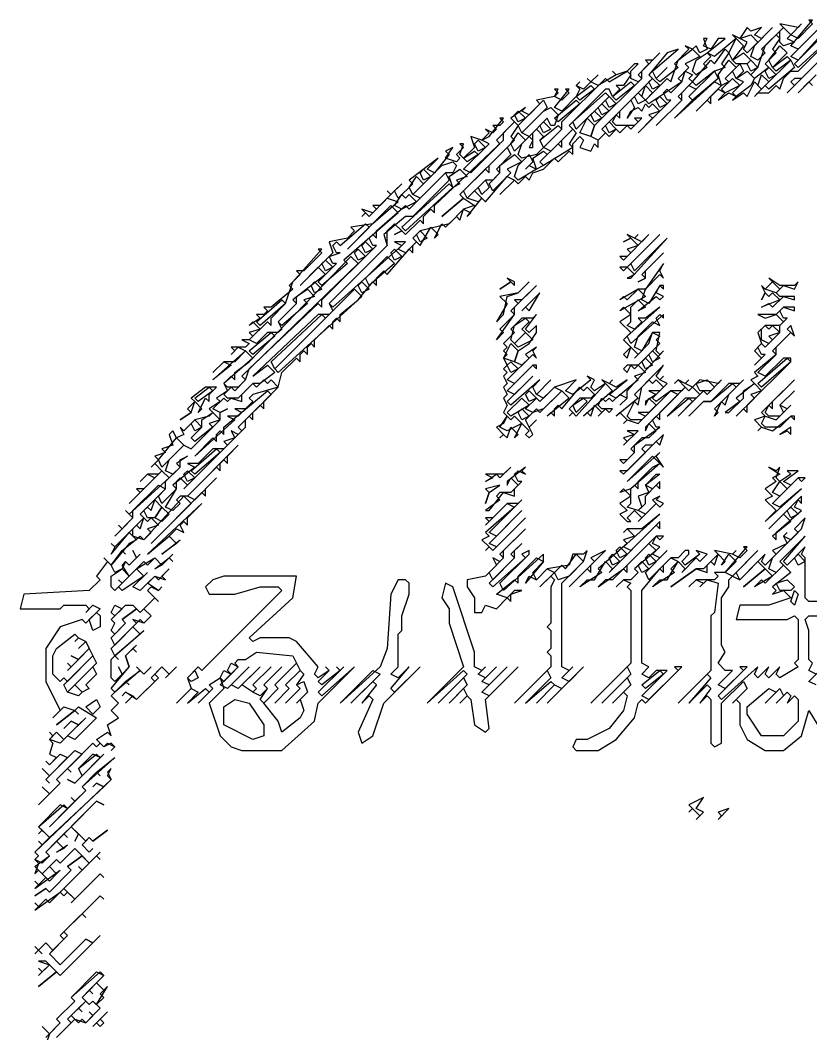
# Model space of a CAD drawing. Header units: millimetres. Extents: x 0 to 421, y 0 to 297.
# Drawn here: x 376.43 to 390.24, y 75.12 to 92.84 of the extents above; entities that cross this region are included whole.
import ezdxf

# ---------------------------------------------------------------- set-up
doc = ezdxf.new("R2010")
doc.units = ezdxf.units.MM
doc.layers.add('PDF_TRACE', color=7, linetype='Continuous')

msp = doc.modelspace()

# ---------------------------------------------------------------- linework, layer by layer
at = {"layer": 'PDF_TRACE'}
for points in [[(390.461, 92.774), (390.017, 92.329), (389.89, 92.393), (390.271, 92.837), (390.207, 92.837), (390.271, 92.774), (390.017, 92.52), (389.89, 92.583), (390.08, 92.774), (390.017, 92.71), (389.699, 92.774), (389.763, 92.71), (389.382, 92.329), (389.445, 92.266), (389.318, 92.139), (389.191, 92.202), (389.255, 92.393), (389.572, 92.71), (389.382, 92.52), (389.255, 92.583), (389.382, 92.71), (389.191, 92.647), (389.128, 92.71), (389.001, 92.52), (388.874, 92.583), (388.937, 92.52), (388.556, 92.202), (388.429, 92.266), (388.747, 92.52), (388.62, 92.52), (388.493, 92.329), (388.366, 92.393), (388.429, 92.52), (388.366, 92.52), (388.429, 92.329), (388.302, 92.266), (388.239, 92.393), (388.175, 92.329), (388.048, 92.393), (388.112, 92.329), (387.858, 92.075), (387.921, 92.012), (387.604, 91.758), (387.54, 91.821), (387.731, 92.012), (387.54, 91.821), (387.477, 91.948), (387.921, 92.329), (387.731, 92.266), (387.413, 91.885), (387.477, 91.821), (386.588, 90.932), (386.651, 90.869), (386.524, 90.742), (386.397, 90.805), (386.461, 90.996), (387.286, 91.821), (387.286, 91.948), (387.604, 92.266), (387.477, 92.139), (387.35, 92.139), (387.413, 92.075), (387.223, 91.885), (387.286, 91.821), (387.223, 91.758), (387.096, 91.821), (387.096, 91.948), (387.223, 92.075), (387.159, 92.075), (387.032, 91.948), (386.842, 91.885), (386.778, 91.948), (386.842, 91.885), (386.524, 91.694), (386.397, 91.758), (386.524, 91.885), (386.397, 91.758), (386.334, 91.821), (386.397, 91.758), (386.27, 91.631), (386.143, 91.694), (386.207, 91.758), (386.143, 91.694), (386.207, 91.631), (386.143, 91.504), (385.889, 91.25), (385.762, 91.313), (386.016, 91.631), (385.953, 91.631), (386.016, 91.567), (385.889, 91.44), (385.762, 91.504), (385.826, 91.631), (385.762, 91.631), (385.826, 91.567), (385.762, 91.504), (385.445, 91.44), (385.508, 91.377), (385.318, 91.186), (385.191, 91.25), (385.254, 91.313), (385, 91.123), (385.064, 91.059), (384.746, 90.742), (384.81, 90.678), (384.302, 90.17), (384.175, 90.234), (384.619, 90.678), (384.492, 90.742), (384.619, 90.805), (384.873, 91.123), (384.81, 91.123), (384.873, 91.059), (384.81, 90.996), (384.683, 90.996), (384.746, 90.932), (384.683, 90.869), (384.556, 90.932), (384.619, 90.869), (384.492, 90.742), (384.302, 90.805), (384.365, 90.615), (384.175, 90.424), (384.111, 90.488), (384.175, 90.678), (384.111, 90.678), (384.175, 90.615), (384.048, 90.488), (384.111, 90.424), (384.048, 90.361), (383.857, 90.424), (383.984, 90.615), (383.857, 90.551), (383.921, 90.488), (383.667, 90.17), (383.54, 90.234), (383.73, 90.424), (383.222, 90.043), (383.286, 89.98), (383.032, 89.726), (382.968, 89.853), (383.095, 89.98), (382.905, 89.789), (382.841, 89.853), (382.905, 89.789), (382.714, 89.599), (382.587, 89.599), (382.651, 89.535), (382.587, 89.472), (382.397, 89.535), (382.46, 89.472), (382.397, 89.408), (382.46, 89.472), (382.524, 89.408), (382.841, 89.726), (383.032, 89.662), (382.587, 89.281), (382.206, 89.218), (382.27, 89.154), (382.143, 89.027), (381.825, 88.964), (381.889, 88.773), (381.317, 88.202), (381.635, 88.519), (381.762, 88.392), (381.19, 87.948), (381.254, 87.884), (380.936, 87.567), (381, 87.44), (380.936, 87.376), (380.746, 87.376), (380.555, 87.186), (380.428, 87.249), (380.746, 87.567), (380.809, 87.503), (380.809, 87.63), (381.063, 87.884), (381.19, 88.265), (381.698, 88.837), (381.635, 88.837), (381.698, 88.773), (381.381, 88.456), (381.254, 88.456), (381.317, 88.392), (381.127, 88.202), (381.19, 88.138), (380.809, 87.821), (380.682, 87.821), (380.746, 87.757), (380.682, 87.694), (380.555, 87.694), (380.619, 87.63), (380.428, 87.503), (380.492, 87.567), (380.619, 87.44), (380.428, 87.376), (380.492, 87.313), (380.428, 87.249), (380.301, 87.249), (380.428, 87.186), (380.365, 87.122), (380.111, 87.122), (380.174, 87.059), (380.111, 86.995), (380.238, 87.122), (380.365, 87.059), (380.174, 86.868), (379.984, 86.868), (379.793, 86.678), (379.984, 86.868), (380.111, 86.805), (379.793, 86.551), (380.365, 87.059), (380.492, 86.932), (379.984, 86.487), (380.047, 86.36), (379.857, 86.233), (379.92, 86.17), (379.73, 86.043), (379.793, 85.979), (379.73, 85.916), (379.476, 85.852), (379.285, 85.662), (379.222, 85.725), (379.285, 85.598), (379.158, 85.535), (379.095, 85.662), (379.031, 85.598), (379.095, 85.408), (378.904, 85.344), (378.968, 85.281), (378.777, 85.217), (378.841, 85.154), (378.714, 85.027), (378.777, 85.09), (378.904, 84.963), (378.841, 84.9), (378.65, 84.9), (378.523, 84.773), (378.65, 84.9), (378.777, 84.836), (378.587, 84.646), (378.46, 84.646), (378.523, 84.582), (378.333, 84.392), (378.904, 84.963), (379.031, 84.836), (378.333, 84.201), (378.269, 84.265), (378.396, 84.138), (378.206, 83.947), (378.142, 84.011), (378.206, 83.947), (378.079, 83.82), (378.396, 84.138), (378.396, 84.265), (378.841, 84.709), (378.968, 84.646), (378.523, 84.201), (378.587, 84.138), (378.079, 83.63), (378.015, 83.693), (378.079, 83.63), (378.015, 83.503), (378.333, 83.884), (378.46, 83.757), (378.333, 83.693), (378.015, 83.312), (377.888, 83.439), (377.952, 83.376), (377.761, 83.122), (377.825, 83.058), (377.634, 82.868), (376.491, 82.804), (376.428, 82.55), (377.126, 82.55), (377.19, 82.614), (377.571, 82.614), (377.634, 82.55), (377.571, 82.487), (377.698, 82.614), (377.825, 82.55), (377.571, 82.296), (377.507, 82.36), (377.126, 82.233), (376.872, 81.852), (376.872, 81.28), (377.126, 80.772), (376.999, 80.645), (377.19, 80.836), (377.38, 80.772), (377.063, 80.518), (377.38, 80.772), (377.444, 80.709), (377.38, 80.772), (377.444, 80.836), (377.761, 80.645), (377.38, 80.264), (377.253, 80.328), (377.571, 80.645), (377.444, 80.518), (377.317, 80.582), (377.19, 80.455), (377.317, 80.582), (377.444, 80.518), (377.19, 80.264), (377.063, 80.391), (376.999, 80.328), (376.936, 80.391), (376.999, 80.328), (376.936, 80.264), (376.999, 80.201), (376.936, 80.01), (377.063, 79.947), (376.936, 79.82), (376.872, 79.883), (376.936, 79.82), (377.126, 80.01), (377.253, 79.947), (376.936, 79.629), (376.809, 79.756), (376.936, 79.629), (376.872, 79.566), (376.936, 79.502), (376.872, 79.566), (377.38, 80.074), (377.507, 80.01), (377.063, 79.566), (377.126, 79.502), (376.936, 79.312), (376.809, 79.439), (376.936, 79.312), (376.745, 79.121), (377.126, 79.502), (377.063, 79.566), (377.253, 79.756), (377.317, 79.693), (377.253, 79.756), (377.698, 80.201), (377.761, 80.137), (377.825, 80.201), (377.888, 80.137), (377.952, 80.201), (378.079, 80.137), (378.015, 80.074), (378.079, 80.137), (378.015, 80.201), (377.888, 80.137), (377.761, 80.264), (377.952, 80.391), (378.015, 80.328), (377.952, 80.518), (378.142, 80.645), (378.015, 80.772), (378.142, 80.899), (378.015, 81.026), (378.269, 81.28), (378.333, 81.217), (378.269, 81.28), (378.523, 81.471), (378.587, 81.407), (378.714, 81.534), (378.587, 81.407), (378.46, 81.534), (378.523, 81.471), (378.079, 81.09), (378.015, 81.153), (378.333, 81.534), (378.269, 81.725), (378.396, 81.852), (378.46, 81.788), (378.396, 81.852), (378.46, 81.915), (378.269, 81.725), (378.333, 81.534), (378.206, 81.407), (378.142, 81.534), (378.206, 81.407), (378.079, 81.28), (378.015, 81.344), (378.015, 81.661), (378.079, 81.725), (378.142, 81.661), (378.079, 81.725), (378.587, 82.169), (378.523, 82.106), (378.396, 82.233), (378.523, 82.36), (378.587, 82.296), (378.714, 82.423), (378.587, 82.55), (378.777, 82.741), (378.841, 82.677), (378.65, 82.868), (378.714, 82.931), (378.841, 82.868), (378.904, 82.931), (378.841, 82.868), (378.65, 82.995), (378.777, 83.122), (378.968, 83.058), (378.904, 83.122), (379.031, 83.249), (378.841, 83.058), (378.777, 83.122), (378.523, 82.868), (378.396, 82.931), (378.65, 83.185), (378.587, 83.122), (378.46, 83.249), (378.777, 83.439), (378.904, 83.312), (378.777, 83.249), (379.031, 83.439), (379.095, 83.376), (379.031, 83.439), (379.095, 83.503), (378.904, 83.312), (378.777, 83.439), (378.65, 83.312), (378.587, 83.376), (378.333, 83.122), (378.206, 83.312), (378.269, 83.376), (378.333, 83.312), (378.523, 83.503), (378.46, 83.439), (378.396, 83.566), (378.46, 83.439), (378.333, 83.312), (378.269, 83.376), (378.206, 83.249), (378.079, 83.185), (378.015, 83.312), (378.206, 83.566), (378.269, 83.503), (378.206, 83.566), (378.523, 83.82), (378.587, 83.757), (379.285, 84.519), (379.412, 84.392), (378.714, 83.693), (379.603, 84.582), (379.666, 84.519), (379.666, 84.646), (379.857, 84.836), (379.476, 84.455), (379.349, 84.519), (379.857, 85.027), (379.92, 84.963), (379.92, 85.09), (379.984, 85.154), (380.047, 85.09), (380.047, 85.217), (380.238, 85.408), (379.349, 84.519), (379.222, 84.519), (379.158, 84.455), (379.222, 84.392), (379.095, 84.265), (378.968, 84.328), (379.158, 84.646), (379.158, 84.773), (379.222, 84.836), (379.349, 84.709), (379.285, 84.646), (380.365, 85.725), (380.365, 85.852), (380.428, 85.916), (380.492, 85.852), (380.492, 85.979), (380.619, 86.106), (380.682, 86.043), (380.682, 86.17), (380.936, 86.424), (381, 86.678), (381.254, 86.932), (381.317, 86.868), (381.317, 86.995), (381.381, 87.059), (381.444, 86.995), (381.444, 87.122), (381.508, 87.186), (381.571, 87.122), (381.571, 87.249), (381.825, 87.503), (381.889, 87.44), (381.889, 87.567), (381.952, 87.63), (382.016, 87.567), (382.016, 87.694), (382.333, 87.948), (382.587, 88.265), (382.651, 88.202), (382.651, 88.329), (382.778, 88.456), (382.841, 88.392), (383.222, 88.837), (383.286, 88.773), (383.286, 88.9), (383.349, 88.964), (383.413, 88.9), (383.603, 89.218), (383.73, 89.091), (383.667, 89.027), (383.794, 89.281), (383.857, 89.218), (384.048, 89.408), (384.111, 89.345), (384.175, 89.535), (384.302, 89.472), (384.238, 89.408), (384.492, 89.726), (384.556, 89.662), (384.937, 90.107), (385.064, 90.043), (384.81, 89.789), (385.064, 90.043), (385.127, 89.98), (385.254, 90.107), (385.318, 90.043), (385.381, 90.17), (385.572, 90.234), (385.762, 90.424), (385.826, 90.361), (386.016, 90.551), (386.08, 90.488), (386.08, 90.678), (386.207, 90.805), (386.27, 90.742), (386.207, 90.615), (386.397, 90.551), (386.461, 90.678), (386.524, 90.615), (386.524, 90.742), (386.651, 90.869), (386.715, 90.805), (386.842, 90.932), (386.905, 90.869), (387.032, 90.996), (387.096, 90.932), (387.286, 91.123), (387.159, 91.123), (387.223, 91.059), (387.159, 90.996), (386.842, 90.996), (386.778, 91.059), (386.842, 91.186), (386.905, 91.123), (386.905, 91.25), (387.096, 91.44), (387.159, 91.313), (387.032, 91.123), (387.096, 91.25), (387.223, 91.313), (387.286, 91.25), (387.35, 91.377), (387.413, 91.313), (387.477, 91.377), (387.604, 91.25), (387.413, 91.186), (387.477, 91.123), (387.223, 90.869), (387.794, 91.44), (387.731, 91.44), (387.667, 91.567), (387.731, 91.631), (387.794, 91.567), (387.985, 91.758), (388.048, 91.948), (388.175, 91.885), (388.112, 91.821), (388.175, 91.758), (387.921, 91.504), (387.985, 91.44), (387.54, 90.996), (387.985, 91.44), (387.985, 91.567), (388.112, 91.694), (388.239, 91.631), (388.112, 91.504), (388.175, 91.44), (387.858, 91.123), (388.556, 91.758), (388.683, 91.694), (388.239, 91.25), (388.429, 91.44), (388.493, 91.377), (388.493, 91.504), (388.62, 91.631), (388.747, 91.567), (388.62, 91.44), (388.81, 91.567), (388.937, 91.504), (388.874, 91.44), (389.064, 91.567), (389.128, 91.504), (389.255, 91.758), (389.382, 91.631), (389.255, 91.504), (389.318, 91.567), (389.509, 91.567), (389.636, 91.694), (389.699, 91.631), (389.763, 91.821), (389.89, 91.948), (390.017, 91.948), (390.652, 92.583)], [(390.652, 92.837), (390.017, 92.139), (389.89, 92.202), (390.525, 92.837)], [(390.779, 92.52), (390.08, 91.821), (389.953, 91.821), (389.89, 91.758), (389.953, 91.694), (389.826, 91.567), (390.271, 92.012)], [(390.334, 91.885), (390.017, 91.567), (390.207, 91.758), (390.271, 91.694)], [(390.588, 82.677), (390.207, 82.677), (390.144, 82.741), (390.144, 83.439), (390.08, 83.503), (390.144, 83.63), (389.826, 83.312), (389.763, 83.376), (390.144, 83.82), (389.699, 83.376), (389.763, 83.312), (389.636, 83.185), (389.509, 83.249), (389.572, 83.439), (390.08, 83.947), (390.144, 84.138), (389.953, 83.947), (390.017, 83.884), (389.89, 83.757), (389.763, 83.82), (389.826, 83.884), (389.763, 83.82), (389.826, 83.693), (389.572, 83.566), (389.636, 83.503), (389.445, 83.312), (389.382, 83.376), (389.445, 83.503), (389.001, 83.058), (388.937, 83.185), (389.318, 83.566), (388.874, 83.122), (388.747, 83.185), (389.128, 83.63), (389.064, 83.63), (389.128, 83.566), (389.001, 83.439), (388.874, 83.503), (388.937, 83.566), (388.874, 83.503), (388.556, 83.566), (388.62, 83.503), (388.366, 83.249), (388.239, 83.249), (387.794, 82.931), (388.239, 83.249), (388.429, 83.185), (388.429, 83.312), (388.493, 83.376), (388.556, 83.312), (388.62, 83.503), (388.747, 83.376), (388.683, 83.312), (388.81, 83.503), (388.937, 83.376), (388.747, 83.185), (388.556, 83.185), (388.62, 83.122), (388.556, 83.058), (388.239, 83.058), (388.112, 82.931), (388.239, 83.058), (388.366, 82.995), (388.302, 82.931), (388.429, 83.058), (388.62, 82.995), (388.556, 82.487), (388.493, 82.423), (388.493, 81.471), (387.921, 80.899), (388.429, 81.407), (388.493, 81.344), (388.112, 80.899), (388.429, 81.217), (388.493, 81.153), (388.302, 80.899), (388.429, 81.026), (388.493, 80.963), (388.493, 80.201), (388.556, 80.137), (388.683, 80.201), (388.683, 80.899), (389.064, 81.28), (389.128, 81.153), (388.874, 80.899), (388.937, 80.963), (389.001, 80.899), (389.001, 80.518), (389.128, 80.264), (389.445, 80.074), (389.763, 80.074), (390.08, 80.328), (390.207, 80.772), (390.398, 80.455)], [(390.334, 81.407), (390.207, 81.471), (390.271, 81.598), (390.207, 81.661), (390.207, 82.169), (390.144, 82.36), (390.207, 82.423), (390.525, 82.423)], [(390.334, 81.217), (390.207, 81.28), (390.461, 81.534)], [(377.063, 75.057), (377.38, 75.375), (377.571, 75.311), (377.825, 75.565), (377.761, 75.629), (377.952, 75.946), (377.888, 75.883), (377.761, 76.01), (377.888, 76.137), (377.825, 76.2), (377.317, 75.756), (377.38, 75.692), (377.063, 75.375), (377.126, 75.311), (376.936, 75.121), (376.809, 75.248), (376.936, 75.121), (376.872, 74.93)], [(376.872, 75.057), (377.126, 75.311), (377.063, 75.375), (377.38, 75.692), (377.317, 75.756), (377.761, 76.2), (377.888, 76.137), (377.507, 75.756), (377.571, 75.692), (377.253, 75.375), (377.317, 75.311), (377.063, 75.057)]]:
    msp.add_lwpolyline(points, dxfattribs=at)
for points in [[(389.699, 92.647), (389.763, 92.71), (389.89, 92.583), (389.826, 92.52), (389.953, 92.456), (389.763, 92.393), (389.699, 92.456)], [(390.652, 92.774), (390.715, 92.647), (390.017, 92.012), (389.953, 92.075)], [(388.937, 92.52), (389.064, 92.393), (388.874, 92.139), (388.81, 92.266)], [(389.001, 92.52), (389.191, 92.583), (389.318, 92.456), (389.128, 92.266), (389.064, 92.329), (389.128, 92.456)], [(389.636, 92.583), (389.699, 92.52), (389.572, 92.329), (389.636, 92.266), (389.445, 92.075), (389.509, 92.012), (389.255, 91.821), (389.191, 91.885), (389.318, 92.012), (389.445, 92.393)], [(388.175, 92.329), (388.302, 92.202), (388.048, 92.075), (388.112, 92.012), (387.921, 91.821), (387.985, 91.758), (387.413, 91.377), (387.35, 91.44), (387.731, 91.821), (387.794, 91.758), (387.921, 92.139)], [(388.747, 92.329), (388.81, 92.266), (388.683, 92.075), (388.747, 92.012), (388.556, 91.948), (388.239, 91.694), (388.175, 91.758), (388.493, 92.139), (388.556, 92.075)], [(389.699, 92.393), (389.826, 92.266), (389.572, 92.012), (389.509, 92.139)], [(388.429, 92.266), (388.493, 92.202), (388.366, 92.075), (388.429, 92.012), (388.239, 91.885), (388.175, 91.948), (388.239, 92.139)], [(388.81, 92.139), (388.937, 92.012), (388.747, 91.821), (388.81, 91.758), (388.683, 91.694), (388.62, 91.885)], [(388.874, 92.139), (389.064, 92.266), (389.191, 92.139), (389.128, 92.075), (388.937, 92.075)], [(389.128, 92.075), (389.191, 92.139), (389.318, 92.012), (389.191, 91.948)], [(389.89, 92.139), (389.953, 92.012), (389.509, 91.631), (389.445, 91.694)], [(389.826, 92.202), (389.89, 92.139), (389.636, 91.948), (389.572, 92.012)], [(389.001, 92.075), (389.064, 91.948), (388.937, 91.821), (388.874, 91.948)], [(389.445, 91.948), (389.509, 92.012), (389.636, 91.885), (389.509, 91.821)], [(387.096, 91.885), (386.969, 91.694), (386.842, 91.694), (386.905, 91.631), (386.778, 91.504), (386.715, 91.631), (386.651, 91.631), (386.016, 90.996), (386.08, 90.932), (385.699, 90.551), (385.572, 90.615), (385.889, 90.932), (385.889, 91.059), (386.651, 91.821), (386.715, 91.758), (387.032, 91.948)], [(387.413, 91.758), (387.477, 91.821), (387.604, 91.694), (387.477, 91.631)], [(388.556, 91.948), (388.62, 91.821), (388.175, 91.44), (388.112, 91.504)], [(388.874, 91.821), (389.001, 91.694), (388.747, 91.567), (388.683, 91.631)], [(389.128, 91.948), (389.255, 91.821), (389.191, 91.694), (388.937, 91.504), (388.874, 91.567), (389.064, 91.758), (388.937, 91.821)], [(389.318, 91.694), (389.382, 91.885), (389.509, 91.758), (389.382, 91.631)], [(386.397, 91.694), (386.461, 91.631), (386.207, 91.44), (386.143, 91.504)], [(387.096, 91.758), (387.159, 91.694), (386.842, 91.44), (386.778, 91.504)], [(387.286, 91.504), (387.35, 91.694), (387.477, 91.567), (387.35, 91.44)], [(385.572, 91.44), (385.635, 91.313), (385.191, 90.869), (385.127, 90.996)], [(386.143, 91.44), (386.207, 91.377), (385.826, 91.059), (385.762, 91.123)], [(386.651, 91.567), (386.715, 91.504), (386.143, 90.932), (386.08, 91.059)], [(386.651, 91.44), (386.715, 91.504), (386.842, 91.377), (386.715, 91.313)], [(387.159, 91.504), (387.223, 91.567), (387.35, 91.44), (387.223, 91.377)], [(387.54, 91.44), (387.604, 91.504), (387.731, 91.377), (387.604, 91.313)], [(385.064, 91.186), (385.127, 91.25), (385.254, 91.123), (385.127, 91.059)], [(385.826, 91.186), (385.762, 90.996), (385.699, 90.996), (385.635, 91.123), (385.318, 90.805), (385.191, 90.869), (385.572, 91.25), (385.699, 91.313)], [(386.397, 91.186), (386.461, 91.25), (386.588, 91.123), (386.461, 91.059)], [(386.524, 91.313), (386.588, 91.377), (386.715, 91.25), (386.588, 91.186)], [(386.334, 91.123), (386.461, 90.996), (386.397, 90.805), (386.207, 90.869)], [(385.064, 91.059), (385.127, 90.996), (385, 90.805), (385.064, 90.742), (384.111, 89.789), (384.175, 89.726), (383.794, 89.408), (384.175, 89.726), (384.365, 89.599), (384.175, 89.535), (383.921, 89.281), (383.413, 89.154), (383.286, 89.027), (383.349, 88.964), (383.159, 88.773), (383.032, 88.837), (383.159, 88.964), (382.968, 88.964), (383.095, 88.9), (381.889, 87.821), (381.825, 87.884), (382.841, 88.9), (382.841, 89.154), (382.968, 89.281), (383.095, 89.154), (382.968, 89.091), (383.095, 89.154), (383.159, 89.091), (383.413, 89.345), (383.476, 89.281), (383.476, 89.408), (383.603, 89.535), (383.667, 89.472), (383.667, 89.599), (384.873, 90.742), (384.873, 90.869)], [(385.445, 90.932), (385.572, 90.805), (385.508, 90.742), (385.572, 90.615), (385.445, 90.488), (385.191, 90.424), (385.127, 90.488), (385.191, 90.678), (385.318, 90.805), (385.381, 90.742), (385.318, 90.615), (385.381, 90.615), (385.381, 90.869)], [(385.508, 90.996), (385.572, 91.059), (385.699, 90.932), (385.572, 90.869)], [(385.826, 90.996), (385.889, 90.932), (385.572, 90.615), (385.508, 90.742)], [(386.08, 90.932), (386.143, 90.869), (386.016, 90.678), (386.08, 90.615), (385.572, 90.297), (385.508, 90.361), (385.826, 90.678), (385.889, 90.615), (385.889, 90.742)], [(386.651, 90.996), (386.715, 91.059), (386.842, 90.932), (386.715, 90.869)], [(384.365, 90.678), (384.429, 90.742), (384.556, 90.615), (384.429, 90.551)], [(385.127, 90.869), (385.254, 90.742), (385.064, 90.551), (385, 90.678)], [(384.937, 90.615), (385, 90.488), (384.746, 90.234), (384.81, 90.17), (384.683, 90.043), (384.556, 90.043), (384.238, 89.726), (384.175, 89.853), (384.556, 90.234), (384.619, 90.17), (384.619, 90.297)], [(384.365, 90.551), (384.429, 90.488), (384.238, 90.361), (384.175, 90.424)], [(385.572, 90.551), (385.635, 90.488), (385.508, 90.361), (385.572, 90.297), (385.445, 90.234), (385.381, 90.424)], [(384.048, 90.297), (383.984, 90.17), (383.857, 90.17), (383.413, 89.726), (383.286, 89.789), (383.794, 90.297), (383.984, 90.361)], [(385.064, 90.488), (385.191, 90.361), (384.937, 90.234), (385, 90.17), (384.683, 89.853), (384.619, 89.98), (384.81, 90.17), (384.81, 90.297)], [(385.318, 90.488), (385.381, 90.361), (385.254, 90.234), (385.318, 90.297), (385.445, 90.234), (385.127, 90.043), (385.064, 90.107), (385.127, 90.297)], [(383.413, 90.17), (383.476, 90.234), (383.603, 90.107), (383.476, 90.043)], [(384.111, 90.234), (384.238, 90.107), (384.048, 90.043), (384.111, 89.98), (383.984, 89.916), (383.921, 90.107)], [(383.857, 90.17), (383.921, 90.043), (383.286, 89.408), (383.159, 89.408), (382.778, 89.091), (382.841, 88.9), (381.825, 87.884), (381.889, 87.757), (381.825, 87.694), (381.635, 87.694), (380.492, 86.614), (380.746, 86.805), (380.873, 86.678), (380.619, 86.487), (380.492, 86.487), (380.238, 86.233), (380.047, 86.233), (379.984, 86.297), (380.111, 86.424), (380.174, 86.36), (380.365, 86.551), (380.428, 86.741), (381.635, 87.884), (381.698, 87.821), (381.698, 87.948), (382.651, 88.9), (382.587, 88.9), (382.524, 89.027), (382.587, 89.091), (382.651, 89.027), (382.651, 89.154), (383.159, 89.599), (383.222, 89.535)], [(383.349, 90.107), (383.476, 89.98), (383.286, 89.789), (383.222, 89.916)], [(384.556, 90.043), (384.619, 89.916), (384.492, 89.789), (384.429, 89.916)], [(383.921, 89.98), (383.984, 89.916), (383.159, 89.154), (383.095, 89.218)], [(384.238, 89.726), (384.365, 89.853), (384.492, 89.726), (384.429, 89.662)], [(382.968, 89.599), (383.095, 89.789), (383.159, 89.726), (383.222, 89.789), (383.349, 89.662), (383.095, 89.535)], [(382.905, 89.599), (383.032, 89.472), (382.079, 88.646), (382.143, 88.583), (381.698, 88.202), (381.635, 88.265), (381.952, 88.583), (381.889, 88.583), (381.825, 88.71), (382.016, 88.773), (381.952, 88.773), (381.889, 88.9), (381.952, 88.964), (382.016, 88.9), (382.46, 89.281), (382.524, 89.218), (382.143, 88.837)], [(383.349, 89.091), (383.413, 89.154), (383.54, 89.027), (383.413, 88.964)], [(382.397, 88.9), (382.46, 88.964), (382.587, 88.837), (382.46, 88.773)], [(387.731, 89.027), (387.159, 88.456), (387.096, 88.583), (387.604, 89.091), (387.032, 88.519), (386.905, 88.519), (386.969, 88.456), (387.032, 88.519), (387.159, 88.392), (387.032, 88.329), (387.096, 88.329)], [(387.413, 89.091), (387.286, 88.964), (387.159, 89.027), (387.223, 89.091), (387.159, 89.027), (387.032, 89.091), (387.096, 89.027), (386.969, 88.964), (387.096, 89.027), (387.223, 88.9), (387.032, 88.837), (387.096, 88.773), (387.032, 88.71), (386.905, 88.71), (386.969, 88.646)], [(382.27, 88.773), (382.333, 88.837), (382.46, 88.71), (382.333, 88.646)], [(382.905, 88.773), (382.968, 88.837), (383.095, 88.71), (382.968, 88.646)], [(387.667, 88.773), (387.286, 88.392), (387.35, 88.329), (387.223, 88.265), (387.35, 88.329), (387.35, 88.456)], [(382.206, 88.71), (382.333, 88.583), (380.301, 86.614), (380.365, 86.551), (380.238, 86.424), (380.047, 86.424), (379.984, 86.487), (380.111, 86.614), (380.174, 86.551), (380.174, 86.678), (380.428, 86.868)], [(381.698, 88.583), (381.762, 88.646), (381.889, 88.519), (381.762, 88.456)], [(382.841, 88.71), (382.968, 88.583), (382.524, 88.202), (382.46, 88.329)], [(387.667, 88.583), (387.35, 88.138), (387.223, 88.138), (386.905, 87.948), (386.969, 88.011), (387.032, 87.948), (387.223, 88.138), (387.35, 88.011), (386.905, 87.757), (386.969, 87.821), (387.096, 87.694), (386.905, 87.567), (387.096, 87.376), (386.969, 87.249), (387.096, 87.122), (386.969, 86.995), (387.032, 86.932), (387.096, 87.122), (387.223, 86.995), (387.159, 86.932), (387.413, 87.186), (387.477, 87.376), (387.604, 87.313), (387.54, 87.249), (387.604, 87.186), (387.223, 86.805), (387.032, 86.805), (386.969, 86.741), (387.032, 86.678), (387.096, 86.805), (387.159, 86.741), (387.223, 86.805), (387.35, 86.678), (387.159, 86.614), (387.223, 86.551), (386.842, 86.233), (386.715, 86.297), (387.032, 86.551), (386.842, 86.424), (386.715, 86.487), (386.778, 86.551), (386.715, 86.487), (386.588, 86.551), (386.651, 86.487), (386.461, 86.36), (386.397, 86.424), (386.461, 86.551), (386.334, 86.614), (386.397, 86.551), (386.08, 86.297), (385.953, 86.36), (386.143, 86.551), (385.762, 86.424), (385.572, 86.233), (385.445, 86.297), (385.699, 86.551), (385.445, 86.297), (385.381, 86.424), (385.508, 86.551), (385, 86.106), (384.937, 86.17), (385.381, 86.614), (385.064, 86.297), (384.937, 86.36), (385.381, 86.805), (385.445, 86.741), (385.445, 86.805), (385.381, 86.805), (385.064, 86.487), (384.937, 86.551), (385.381, 86.995), (385.445, 86.932), (385.381, 87.059), (385.445, 87.122), (385.254, 86.995), (385.318, 86.932), (385.191, 86.805), (385.064, 86.868), (385.127, 87.059), (385.318, 87.186), (385.445, 87.376), (385.445, 87.503), (385.318, 87.376), (385.254, 87.44), (385.445, 87.694), (385.381, 87.63), (385.191, 87.63), (385, 87.44), (385.064, 87.376), (384.873, 87.186), (384.937, 87.122), (384.873, 87.059), (384.937, 86.995), (384.873, 86.932), (384.937, 86.805), (384.873, 86.741), (384.937, 86.678), (384.873, 86.614), (384.937, 86.487), (384.873, 86.424), (384.937, 86.297), (384.873, 86.233), (384.937, 86.106), (384.873, 85.979), (384.937, 85.916), (384.873, 85.789), (384.746, 85.725), (384.873, 85.598), (384.81, 85.535), (384.873, 85.598), (384.937, 85.535), (385, 85.725), (385.127, 85.598), (385.064, 85.535), (385.191, 85.789), (385.318, 85.662), (385.254, 85.598), (385.318, 85.535), (385.381, 85.598), (385.318, 85.725), (385.445, 85.852), (385.318, 85.725), (385.254, 85.852), (385.445, 86.043), (385.508, 85.979), (385.889, 86.36), (386.016, 86.233), (385.635, 85.916), (385.699, 85.979), (385.762, 85.916), (385.762, 86.043), (385.826, 86.106), (385.889, 86.043), (386.207, 86.424), (386.27, 86.36), (386.334, 86.424), (386.461, 86.297), (386.397, 86.233), (386.207, 86.233), (386.016, 86.043), (386.08, 85.979), (386.016, 85.916), (386.08, 85.979), (386.143, 85.916), (386.651, 86.487), (386.778, 86.36), (386.27, 85.916), (386.334, 85.979), (386.397, 85.916), (386.461, 86.106), (386.588, 85.979), (386.524, 85.916), (386.651, 86.043), (386.715, 85.979), (386.778, 86.043), (386.588, 86.043), (386.524, 86.106), (386.588, 86.233), (386.651, 86.17), (386.715, 86.233), (386.778, 86.17), (386.905, 86.297), (387.032, 86.233), (386.905, 86.106), (387.032, 86.233), (387.032, 86.36), (387.667, 87.059), (387.604, 86.995), (387.54, 87.059), (387.604, 87.376), (387.477, 87.376), (387.286, 87.059), (387.159, 87.122), (387.223, 87.313), (387.477, 87.567), (387.604, 87.503), (387.54, 87.63), (387.604, 87.694), (387.667, 87.63), (387.667, 87.694), (387.096, 87.186), (387.032, 87.313), (387.604, 87.821), (387.35, 87.63), (387.223, 87.63), (387.286, 87.567), (387.159, 87.44), (387.032, 87.503), (387.096, 87.567), (387.096, 87.821), (387.223, 87.948), (387.35, 87.821), (387.223, 87.757), (387.54, 88.011), (387.604, 87.948), (387.667, 88.011), (387.54, 88.075), (387.604, 88.202), (387.667, 88.138), (387.667, 88.202), (387.604, 88.202), (387.413, 87.884), (387.286, 87.948), (387.35, 88.138), (387.604, 88.392), (387.667, 88.329), (387.604, 88.456)], [(381.508, 88.202), (381.571, 88.265), (381.698, 88.138), (381.571, 88.075)], [(382.333, 88.202), (382.397, 88.265), (382.524, 88.138), (382.397, 88.075)], [(385.318, 88.265), (385.127, 88.075), (384.81, 88.011), (384.937, 87.884), (384.746, 87.567), (384.873, 87.694), (384.937, 88.011), (385.127, 88.075)], [(385.064, 88.265), (384.937, 88.329), (385, 88.265), (384.81, 88.138), (385, 88.265), (385.064, 88.202)], [(389.382, 88.202), (389.445, 88.075), (389.382, 87.948), (389.445, 88.075), (389.509, 88.011), (389.572, 88.075), (389.699, 87.948), (389.382, 87.821), (389.509, 87.884), (389.572, 87.821), (389.763, 88.011), (389.953, 87.948), (389.953, 88.011), (389.699, 88.011), (389.636, 88.075), (389.763, 88.202), (389.953, 88.138), (390.017, 88.265), (389.953, 88.202), (389.699, 88.202), (389.509, 88.329), (389.572, 88.265), (389.445, 88.138)], [(389.445, 88.138), (389.572, 88.265), (389.699, 88.138), (389.636, 88.075)], [(382.27, 88.138), (382.397, 88.011), (380.936, 86.678), (380.873, 86.741)], [(381.444, 88.138), (381.571, 88.011), (381.381, 87.948), (381.444, 87.884), (381, 87.503), (380.936, 87.567), (381.254, 87.884), (381.254, 88.011)], [(385.445, 88.202), (385.191, 87.948), (385.064, 87.948), (385.127, 87.884), (385, 87.757), (385.064, 87.694), (384.81, 87.44), (384.873, 87.376), (384.746, 87.249), (385.064, 87.694), (385.064, 87.821)], [(385.508, 88.075), (385.191, 87.757), (385.254, 87.821), (385.318, 87.757)], [(381, 87.948), (381.063, 87.884), (380.619, 87.503), (380.555, 87.567)], [(389.953, 87.821), (389.763, 87.821), (389.636, 87.694), (389.318, 87.694), (389.445, 87.63), (389.636, 87.694), (389.763, 87.567), (389.699, 87.503), (389.445, 87.503), (389.318, 87.376), (389.382, 87.186), (389.255, 87.059), (389.382, 86.932), (389.255, 86.805), (389.445, 86.995), (389.382, 86.995), (389.318, 87.122), (389.382, 87.186), (389.445, 87.122), (389.699, 87.376), (389.699, 87.503), (389.826, 87.63), (389.763, 87.63), (389.699, 87.757), (389.763, 87.821), (389.953, 87.757)], [(381.698, 87.694), (381.762, 87.63), (380.873, 86.741), (380.809, 86.868)], [(385.254, 87.63), (385.318, 87.567), (385.191, 87.44), (385.254, 87.376), (385.064, 87.186), (385, 87.249), (385.064, 87.503)], [(380.809, 87.376), (380.873, 87.313), (380.492, 86.995), (380.428, 87.059)], [(385.254, 87.376), (385.381, 87.249), (385.127, 87.122), (385.064, 87.186)], [(389.89, 87.503), (389.826, 87.44), (389.89, 87.376), (389.572, 87.059), (389.636, 86.995), (389.255, 86.678), (389.318, 86.614), (389.191, 86.551), (389.255, 86.487), (388.937, 86.233), (389.001, 86.17), (388.747, 85.979), (388.81, 85.979), (389.064, 86.233), (389.064, 86.36), (389.255, 86.487), (389.382, 86.36), (389.191, 86.297), (389.255, 86.233), (388.937, 85.916), (389.064, 86.043), (389.128, 85.979), (389.128, 86.106), (389.89, 86.868), (389.89, 86.932), (389.763, 86.932), (389.445, 86.614), (389.318, 86.678), (389.636, 86.995), (389.636, 87.122), (389.89, 87.376), (389.953, 87.313)], [(389.382, 87.249), (389.382, 87.44), (389.445, 87.503), (389.509, 87.44), (389.572, 87.503), (389.699, 87.376), (389.509, 87.313), (389.572, 87.249), (389.509, 87.186)], [(385, 87.186), (385.127, 87.059), (385.064, 86.868), (384.873, 86.932)], [(387.413, 86.995), (387.477, 87.059), (387.604, 86.932), (387.477, 86.868)], [(384.937, 86.805), (385, 86.868), (385.127, 86.741), (385, 86.678)], [(387.286, 86.868), (387.35, 86.932), (387.477, 86.805), (387.35, 86.741)], [(389.826, 86.932), (389.89, 86.868), (389.382, 86.424), (389.318, 86.487)], [(388.683, 86.551), (388.62, 86.487), (388.302, 86.551), (388.175, 86.424), (388.048, 86.487), (388.112, 86.551), (388.048, 86.487), (387.921, 86.551), (387.858, 86.487), (387.921, 86.551), (388.048, 86.424), (387.985, 86.36), (387.794, 86.36), (387.54, 86.17), (387.477, 86.233), (387.731, 86.487), (387.604, 86.551), (387.667, 86.614), (387.604, 86.551), (387.54, 86.614), (387.667, 86.805), (387.159, 86.297), (387.223, 86.233), (386.842, 85.916), (386.905, 85.979), (387.032, 85.852), (386.969, 85.789), (387.032, 85.852), (387.223, 85.789), (387.794, 86.36), (387.921, 86.297), (387.35, 85.725), (387.35, 85.662), (387.413, 85.789), (387.54, 85.662), (387.413, 85.535), (387.286, 85.535), (387.096, 85.344), (387.159, 85.281), (387.032, 85.154), (386.905, 85.154), (386.969, 85.09), (387.159, 85.281), (387.159, 85.408), (387.604, 85.725), (387.54, 85.725), (387.477, 85.852), (387.54, 85.916), (387.604, 85.852), (387.604, 85.979), (388.048, 86.424), (388.112, 86.36), (388.175, 86.424), (388.302, 86.297), (388.239, 86.233), (388.048, 86.233), (387.731, 85.916), (388.112, 86.233), (388.175, 86.17), (387.921, 85.916), (388.366, 86.36), (388.429, 86.297)], [(380.809, 86.551), (380.936, 86.424), (380.492, 86.297), (380.428, 86.233), (380.492, 86.17), (380.365, 86.043), (380.174, 86.043), (380.301, 85.979), (380.238, 85.916), (380.047, 85.916), (380.174, 85.852), (379.476, 85.217), (379.793, 85.535), (379.857, 85.471), (379.857, 85.598), (379.92, 85.662), (379.984, 85.598), (379.984, 85.725), (380.746, 86.36), (380.809, 86.297), (380.238, 85.725), (380.301, 85.662), (380.238, 85.598), (380.111, 85.662), (380.174, 85.535), (379.984, 85.471), (380.047, 85.408), (379.984, 85.344), (379.793, 85.344), (379.539, 85.09), (379.349, 85.09), (379.476, 85.027), (379.095, 84.709), (379.158, 84.646), (378.904, 84.392), (378.841, 84.519), (378.968, 84.646), (378.968, 84.773), (379.222, 85.027), (379.222, 85.154), (379.349, 85.217), (379.158, 85.09), (379.222, 85.027), (379.095, 84.9), (378.968, 84.963), (379.031, 85.154), (379.285, 85.408), (379.412, 85.344), (379.92, 85.852), (379.92, 85.979), (380.047, 86.043), (379.92, 85.979), (379.793, 86.043), (379.984, 86.233), (380.047, 86.17), (380.111, 86.233), (380.301, 86.17), (380.301, 86.297), (380.492, 86.487), (380.555, 86.424), (380.682, 86.551), (380.746, 86.487)], [(387.54, 86.551), (387.667, 86.424), (387.604, 86.36), (387.413, 86.36), (387.54, 86.297), (387.35, 86.17), (387.35, 86.106), (387.413, 86.233), (387.54, 86.106), (387.413, 85.979), (387.223, 85.979), (387.35, 85.916), (387.286, 85.852), (387.096, 85.852), (387.032, 85.916), (387.159, 86.17), (387.223, 86.106), (387.286, 86.424), (387.413, 86.551), (387.477, 86.487)], [(389.064, 86.551), (389.001, 86.487), (388.81, 86.487), (388.493, 86.17), (388.366, 86.17), (388.112, 85.916), (388.366, 86.17), (388.493, 86.17), (388.874, 86.487), (388.937, 86.424), (388.556, 86.043), (388.62, 85.979), (388.556, 85.916), (388.683, 86.17), (388.747, 86.106), (388.81, 86.297)], [(388.239, 86.487), (388.429, 86.551), (388.556, 86.424), (388.493, 86.36), (388.302, 86.36)], [(389.953, 86.551), (389.382, 85.979), (389.445, 85.916), (389.255, 85.852), (389.382, 85.725), (389.318, 85.662), (389.382, 85.725), (389.572, 85.662), (389.89, 85.916), (389.953, 85.852), (389.953, 85.916), (389.89, 85.916), (389.699, 85.725), (389.445, 85.725), (389.382, 85.789), (389.445, 85.916), (389.636, 85.852), (389.89, 86.106), (389.826, 86.043), (389.699, 86.106), (389.953, 86.36), (389.699, 86.106), (389.763, 85.979), (389.699, 85.916), (389.509, 85.916), (389.445, 85.979), (389.509, 86.106), (389.572, 86.043), (389.572, 86.17)], [(379.857, 86.424), (379.666, 86.424), (379.412, 86.233), (379.476, 86.17), (379.349, 86.043), (379.412, 85.979), (379.222, 85.852), (379.412, 85.979), (379.476, 86.17), (379.603, 86.043), (379.539, 85.979), (379.666, 86.233), (379.73, 86.17), (379.73, 86.297)], [(379.73, 86.424), (379.793, 86.36), (379.539, 86.17), (379.476, 86.233)], [(385.889, 86.36), (385.572, 86.043), (385.381, 85.979), (385.254, 86.043), (385.445, 86.233), (385.508, 86.17), (385.762, 86.424)], [(385.254, 86.297), (385.318, 86.36), (385.445, 86.233), (385.318, 86.17)], [(385.191, 86.233), (385.318, 86.106), (385, 85.916), (384.937, 85.979)], [(386.27, 86.233), (386.334, 86.17), (386.143, 85.979), (386.08, 86.106)], [(379.793, 85.979), (379.92, 85.852), (379.73, 85.789), (379.793, 85.725), (379.476, 85.471), (379.412, 85.535), (379.603, 85.725), (379.603, 85.852)], [(385.127, 85.979), (385.191, 86.043), (385.318, 85.916), (385.191, 85.852)], [(379.412, 85.789), (379.476, 85.852), (379.603, 85.725), (379.476, 85.662)], [(384.81, 85.725), (384.937, 85.916), (385, 85.852), (385.064, 85.916), (385.191, 85.789), (384.937, 85.662)], [(387.667, 85.598), (387.477, 85.408), (387.35, 85.408), (387.286, 85.344), (387.35, 85.281), (387.032, 84.963), (386.905, 84.963), (386.969, 84.9), (387.54, 85.471), (387.604, 85.408)], [(387.223, 85.662), (387.032, 85.662), (387.159, 85.598), (386.969, 85.535), (387.032, 85.471), (386.969, 85.408)], [(389.89, 85.725), (389.699, 85.598), (389.826, 85.662), (389.89, 85.598)], [(379.158, 85.535), (379.285, 85.408), (378.904, 85.027), (378.841, 85.154)], [(379.857, 85.344), (379.92, 85.281), (379.476, 84.9), (379.412, 84.963)], [(387.604, 85.281), (387.032, 84.773), (387.477, 85.217), (387.604, 85.09), (387.096, 84.646), (386.905, 84.582), (386.969, 84.646), (387.096, 84.519), (386.905, 84.392), (387.032, 84.265), (386.905, 84.201), (387.032, 84.074), (387.096, 84.074), (387.032, 84.138), (387.159, 84.265), (387.286, 84.138), (387.223, 84.074), (387.54, 84.392), (387.604, 84.328), (387.667, 84.392), (387.54, 84.455), (387.604, 84.519), (387.477, 84.455), (387.54, 84.392), (387.35, 84.201), (387.223, 84.265), (387.35, 84.392), (387.35, 84.519), (387.54, 84.709), (387.604, 84.646), (387.604, 84.773), (387.477, 84.646), (387.35, 84.709), (387.54, 84.9), (387.604, 84.9), (387.35, 84.709), (387.413, 84.582), (387.223, 84.519), (387.286, 84.328), (387.223, 84.265), (387.032, 84.328), (387.096, 84.392), (387.096, 84.646), (387.159, 84.709), (387.223, 84.646), (387.223, 84.773), (387.477, 85.027), (387.604, 85.09), (387.667, 85.027), (387.54, 85.217)], [(379.285, 84.9), (379.349, 84.963), (379.476, 84.836), (379.349, 84.773)], [(385.254, 85.027), (384.937, 84.773), (384.937, 84.709), (385, 84.836), (385.127, 84.709), (385, 84.582), (384.81, 84.582), (384.746, 84.519), (384.81, 84.455), (384.556, 84.265), (384.619, 84.265), (384.873, 84.582), (385.064, 84.519), (385.064, 84.646), (385.191, 84.773), (385.127, 84.773), (385.064, 84.9), (385.127, 84.963), (385.254, 84.9), (385.191, 84.963)], [(385, 85.027), (384.873, 84.9), (384.556, 84.9), (384.683, 84.836), (384.556, 84.773), (384.746, 84.9), (384.81, 84.836)], [(390.017, 84.963), (389.826, 84.963), (389.89, 84.9), (389.699, 84.773), (389.636, 84.836), (389.699, 85.027), (389.636, 84.963), (389.509, 85.027), (389.699, 84.9), (389.572, 84.836), (389.636, 84.773), (389.445, 84.646), (389.572, 84.519), (389.445, 84.455), (389.636, 84.265), (389.445, 84.074), (390.08, 84.646), (389.699, 84.328), (389.572, 84.392), (390.017, 84.836), (390.08, 84.773), (390.144, 84.836), (390.017, 84.836), (389.89, 84.709), (389.763, 84.773)], [(384.81, 84.709), (384.556, 84.646), (384.619, 84.582), (384.556, 84.392), (384.619, 84.582)], [(389.572, 84.582), (389.699, 84.773), (389.826, 84.646), (389.699, 84.519)], [(390.08, 84.519), (389.509, 83.947), (389.763, 84.201), (389.89, 84.074), (389.572, 83.82), (389.636, 83.757), (389.636, 83.884), (390.08, 84.265), (389.953, 84.328), (390.017, 84.455), (390.08, 84.392)], [(378.777, 84.455), (378.904, 84.328), (378.777, 84.138), (378.65, 84.138), (378.587, 84.265), (378.65, 84.328), (378.714, 84.265)], [(379.603, 84.392), (378.65, 83.503), (379.031, 83.82), (379.158, 83.693), (378.904, 83.503), (379.222, 83.757), (379.158, 83.693), (379.031, 83.82), (379.158, 83.947), (379.285, 83.884), (379.222, 84.011), (379.285, 84.074), (379.349, 84.011), (379.349, 84.138)], [(385.191, 84.455), (385.127, 84.392), (384.937, 84.392), (384.683, 84.138), (384.556, 84.138), (384.619, 84.074), (384.556, 84.011), (384.937, 84.392), (385.064, 84.328), (384.556, 83.884), (384.619, 83.82), (384.492, 83.757), (384.619, 83.63), (384.556, 83.566), (384.619, 83.63), (384.683, 83.566), (385.254, 84.138), (384.746, 83.63), (384.619, 83.693), (385.191, 84.265), (384.746, 83.82), (384.619, 83.884)], [(378.777, 84.138), (378.904, 84.328), (379.031, 84.201), (378.904, 84.074)], [(387.604, 84.201), (387.286, 83.947), (387.032, 83.947), (386.969, 83.884), (387.032, 83.947), (387.159, 83.82), (386.969, 83.757), (387.032, 83.693), (386.524, 83.249), (386.588, 83.185), (386.207, 82.931), (386.334, 83.058), (386.461, 83.058), (386.651, 83.376), (386.778, 83.249), (386.715, 83.185), (387.54, 84.011), (387.604, 83.947), (387.604, 84.074), (387.096, 83.566), (386.969, 83.63)], [(389.826, 84.265), (389.89, 84.328), (390.017, 84.201), (389.89, 84.138)], [(378.396, 83.82), (378.396, 83.947), (378.46, 84.011), (378.523, 83.947), (378.587, 84.138), (378.65, 84.074), (378.714, 84.138), (378.841, 84.011), (378.65, 83.947), (378.714, 83.884), (378.587, 83.757)], [(385.254, 83.947), (384.81, 83.503), (384.873, 83.439), (384.81, 83.376), (384.683, 83.439), (384.746, 83.312), (384.556, 83.122), (384.238, 83.058), (384.238, 82.931), (384.365, 82.741), (384.365, 82.487), (384.492, 82.487), (384.556, 82.614), (384.746, 82.55), (384.937, 82.741), (385, 82.677), (385, 82.804), (385.191, 82.868), (385.064, 82.868), (384.937, 82.741), (384.746, 82.804), (385.064, 83.058), (385.127, 82.995), (385.127, 83.122), (385.445, 83.439), (385.572, 83.376), (385.254, 82.995), (385.318, 83.122), (385.445, 83.058), (385.635, 83.249), (385.762, 83.185), (385.508, 82.931), (385.699, 83.122), (385.762, 83.058), (385.699, 82.931), (385.699, 82.296), (385.635, 82.233), (385.699, 82.169), (385.699, 81.852), (385.635, 81.788), (385.699, 81.725), (385.699, 81.534), (385.064, 80.899), (385.635, 81.471), (385.699, 81.344), (385.254, 80.899), (385.699, 81.28), (385.762, 81.217), (385.445, 80.899), (385.762, 81.217), (385.889, 81.153), (385.635, 80.899), (386.27, 81.534), (386.016, 81.28), (385.889, 81.344), (386.08, 81.534), (386.016, 81.471), (385.889, 81.534), (385.889, 82.995), (386.27, 83.376), (386.334, 83.566), (386.27, 83.503), (386.08, 83.503), (386.016, 83.312), (385.635, 83.249), (385.445, 83.058), (385.381, 83.185), (385.572, 83.376), (385.572, 83.503), (384.873, 82.868), (384.81, 82.995), (385.318, 83.503), (385.318, 83.566), (385.191, 83.503), (385.254, 83.439), (384.683, 82.931), (384.619, 82.995), (385.064, 83.439), (385.064, 83.566), (385.191, 83.693), (385, 83.503), (385.064, 83.439), (384.683, 83.058), (384.619, 83.185), (384.873, 83.439), (384.873, 83.566)], [(388.429, 83.503), (388.239, 83.566), (388.302, 83.503), (388.048, 83.312), (387.985, 83.376), (388.112, 83.503), (388.112, 83.566), (388.048, 83.566), (387.921, 83.439), (387.794, 83.439), (387.413, 83.058), (387.35, 83.185), (387.731, 83.566), (387.604, 83.439), (387.477, 83.503), (387.604, 83.63), (387.477, 83.693), (387.54, 83.82), (387.604, 83.757), (387.667, 83.82), (387.54, 83.82), (386.778, 83.058), (386.651, 83.058), (386.524, 82.931), (386.969, 83.249), (387.032, 83.185), (387.032, 83.312), (387.413, 83.693), (387.54, 83.566), (387.159, 83.249), (387.223, 83.185), (387.096, 83.058), (386.969, 83.058), (386.842, 82.931), (386.969, 83.058), (387.096, 82.995), (387.032, 82.931), (387.096, 82.868), (387.096, 81.598), (386.397, 80.899), (387.032, 81.534), (387.096, 81.407), (386.588, 80.899), (387.032, 81.344), (387.096, 81.217), (386.778, 80.899), (386.969, 81.09), (387.032, 81.026), (386.969, 80.772), (386.715, 80.455), (386.334, 80.264), (386.143, 80.264), (386.08, 80.137), (386.143, 80.074), (386.524, 80.074), (386.842, 80.264), (387.159, 80.645), (387.223, 80.899), (387.286, 80.963), (387.35, 80.899), (387.985, 81.534), (387.858, 81.534), (387.921, 81.471), (387.413, 80.963), (387.286, 81.026), (387.731, 81.471), (387.54, 81.471), (387.413, 81.344), (387.286, 81.407), (387.413, 81.534), (387.286, 81.598), (387.286, 82.868), (387.604, 83.249), (387.667, 83.185), (387.667, 83.312), (387.794, 83.439), (387.921, 83.376), (387.794, 83.249), (387.858, 83.185), (387.477, 82.931), (387.604, 83.058), (387.731, 83.058), (387.921, 83.376), (388.048, 83.249), (387.985, 83.185), (388.239, 83.439), (388.302, 83.376)], [(386.842, 83.566), (386.905, 83.63), (387.032, 83.503), (386.905, 83.439)], [(386.143, 83.503), (386.27, 83.376), (386.016, 83.122), (385.826, 83.058), (385.762, 83.185), (385.889, 83.312), (385.953, 83.249)], [(386.651, 83.566), (386.397, 83.439), (386.461, 83.376), (386.016, 82.931), (386.334, 83.249), (386.397, 83.185), (386.397, 83.312)], [(386.715, 83.439), (386.778, 83.503), (386.905, 83.376), (386.778, 83.312)], [(387.35, 83.439), (387.413, 83.503), (387.54, 83.376), (387.413, 83.312)], [(389.953, 83.439), (390.017, 83.503), (390.144, 83.376), (390.017, 83.312)], [(387.223, 83.312), (387.286, 83.376), (387.413, 83.249), (387.286, 83.185)], [(389.763, 83.312), (389.89, 83.185), (389.572, 82.931), (389.636, 82.868), (389.572, 82.804), (389.763, 82.868), (389.89, 82.741), (389.509, 82.614), (389.001, 82.614), (388.937, 82.36), (389.826, 82.36), (389.953, 82.423), (390.017, 82.36), (390.017, 81.661), (389.953, 81.598), (390.017, 81.534), (389.699, 81.344), (389.636, 81.407), (389.699, 81.534), (389.509, 81.344), (389.445, 81.407), (389.509, 81.534), (389.318, 81.344), (389.255, 81.407), (389.318, 81.534), (388.683, 80.963), (388.62, 81.026), (389.128, 81.534), (389.001, 81.534), (389.064, 81.471), (388.747, 81.153), (388.62, 81.217), (388.874, 81.471), (388.747, 81.471), (388.62, 81.598), (388.747, 81.788), (388.683, 81.915), (388.683, 82.741), (388.81, 82.931), (388.81, 83.058), (388.874, 83.122), (389.001, 83.058), (389.318, 83.376), (389.445, 83.249), (389.064, 82.931), (389.445, 83.249), (389.572, 83.122), (389.255, 82.931), (389.382, 83.058), (389.445, 82.995)], [(378.206, 83.249), (378.333, 83.122), (378.206, 82.995), (378.142, 83.058), (378.206, 82.995), (378.079, 82.868), (378.015, 82.931), (378.015, 83.122)], [(378.46, 83.249), (378.587, 83.122), (378.206, 82.868), (378.142, 82.931)], [(379.793, 83.058), (379.666, 82.931), (379.73, 82.804), (380.174, 82.804), (380.619, 82.931), (380.936, 82.931), (381, 82.868), (379.603, 81.471), (379.539, 81.534), (379.349, 81.344), (379.412, 81.153), (379.158, 80.899), (379.412, 81.153), (379.539, 81.09), (379.349, 80.899), (379.666, 81.153), (379.73, 81.09), (379.539, 80.899), (379.793, 81.153), (379.73, 81.217), (379.92, 81.344), (379.984, 81.153), (379.73, 80.899), (379.92, 80.328), (380.111, 80.137), (380.301, 80.074), (381, 80.074), (381.571, 80.582), (381.635, 80.899), (382.27, 81.534), (381.698, 81.026), (381.635, 81.09), (382.079, 81.534), (382.016, 81.471), (381.952, 81.534), (382.016, 81.471), (381.698, 81.217), (381.635, 81.28), (381.825, 81.471), (381.762, 81.534), (381.825, 81.471), (381.635, 81.344), (381.571, 81.407), (381.635, 81.534), (381.254, 81.979), (381.127, 82.042), (380.619, 82.042), (380.492, 81.979), (380.428, 82.042), (381.19, 82.741), (381.254, 83.122), (379.984, 83.122)], [(383.159, 83.058), (383.032, 83.058), (382.905, 82.804), (382.841, 81.852), (382.714, 81.534), (382.016, 80.899), (382.587, 81.471), (382.714, 81.407), (382.206, 80.899), (382.587, 81.28), (382.651, 81.217), (382.397, 80.899), (382.524, 81.026), (382.587, 80.963), (382.333, 80.391), (382.397, 80.201), (382.587, 80.328), (382.778, 80.899), (383.413, 81.534), (382.968, 81.09), (382.905, 81.153), (383.222, 81.534), (383.032, 81.344), (382.905, 81.407), (383.032, 81.534), (383.032, 82.106), (383.095, 82.169), (383.095, 82.423), (383.222, 82.804), (383.222, 82.995)], [(383.857, 82.995), (383.794, 82.741), (383.921, 82.55), (383.921, 82.296), (384.175, 81.534), (383.54, 80.899), (384.175, 81.471), (384.238, 81.407), (383.73, 80.899), (384.175, 81.344), (384.238, 81.217), (383.921, 80.899), (384.175, 81.153), (384.238, 81.026), (384.111, 80.899), (384.238, 81.026), (384.302, 80.963), (384.365, 80.518), (384.556, 80.391), (384.619, 80.455), (384.556, 80.963), (385.127, 81.534), (384.619, 81.026), (384.492, 81.09), (384.937, 81.534), (384.619, 81.217), (384.492, 81.28), (384.746, 81.534), (384.556, 81.344), (384.429, 81.407), (384.556, 81.534), (384.492, 81.471), (384.365, 81.534), (384.365, 81.788), (383.984, 82.931)], [(389.636, 82.995), (389.826, 83.058), (389.953, 82.931), (389.89, 82.868), (389.699, 82.868)], [(389.953, 82.868), (390.017, 82.804), (389.953, 82.614), (389.89, 82.677)], [(378.396, 82.614), (378.46, 82.55), (378.206, 82.36), (378.269, 82.296), (378.079, 82.106), (378.015, 82.169), (378.079, 82.296), (378.015, 82.36), (378.269, 82.614)], [(378.015, 82.487), (378.079, 82.614), (378.206, 82.55), (378.079, 82.423)], [(377.761, 82.487), (377.825, 82.423), (377.825, 82.233), (377.698, 82.169), (377.634, 82.36)], [(378.587, 82.55), (378.714, 82.423), (378.587, 82.296), (378.396, 82.36), (378.46, 82.296), (378.079, 81.915), (378.015, 82.042), (378.269, 82.296), (378.206, 82.36), (378.46, 82.55), (378.523, 82.487)], [(378.396, 82.233), (378.523, 82.106), (378.079, 81.725), (378.015, 81.852)], [(377.38, 82.106), (377.444, 82.042), (377.38, 81.979), (377.444, 82.042), (377.571, 81.979), (377.444, 81.852), (377.571, 81.979), (377.634, 81.852), (377.444, 81.661), (377.317, 81.725), (377.444, 81.661), (377.317, 81.534), (377.253, 81.598), (377.317, 81.534), (377.253, 81.471), (377.634, 81.852), (377.698, 81.725), (377.253, 81.28), (377.19, 81.344), (377.126, 81.28), (376.999, 81.407), (376.999, 81.725), (377.063, 81.852)], [(377.698, 81.725), (377.761, 81.598), (377.253, 81.09), (377.19, 81.217)], [(381.19, 81.725), (381.254, 81.598), (380.873, 81.217), (380.936, 81.153), (380.682, 80.899), (380.619, 80.963), (380.746, 81.153), (380.682, 81.217), (381, 81.534), (380.682, 81.217), (380.746, 81.153), (380.619, 81.026), (380.492, 81.09), (380.555, 81.153), (380.492, 81.217), (380.809, 81.534), (380.492, 81.217), (380.555, 81.153), (380.492, 81.09), (380.301, 81.217), (380.619, 81.534), (380.238, 81.153), (380.111, 81.217), (380.428, 81.534), (380.047, 81.153), (379.92, 81.217), (380.238, 81.534), (380.174, 81.598), (380.238, 81.661), (380.365, 81.661), (380.555, 81.788)], [(377.698, 81.534), (377.761, 81.407), (377.571, 81.217), (377.634, 81.153), (377.507, 81.09), (377.38, 81.217)], [(379.158, 81.534), (379.031, 81.407), (378.904, 81.534), (378.714, 81.344), (378.777, 81.28), (378.46, 80.963), (378.269, 81.09), (378.206, 81.026), (378.269, 81.09), (378.396, 81.026), (378.269, 80.899), (378.396, 81.026), (378.46, 80.963), (378.841, 81.344), (378.777, 81.407), (378.904, 81.534), (379.031, 81.407), (378.968, 81.344)], [(380.047, 81.471), (380.111, 81.598), (380.238, 81.534), (380.111, 81.407)], [(381.254, 81.598), (381.317, 81.471), (381.063, 81.217), (381.127, 81.153), (380.873, 80.899), (381.127, 81.153), (381.063, 81.217), (381.317, 81.471), (381.381, 81.407), (381.254, 81.217), (381.317, 81.153), (381.063, 80.899), (381.317, 81.153), (381.254, 81.217), (381.381, 81.28), (381.444, 81.09), (381.254, 80.899), (381.317, 80.963), (381.381, 80.772), (381.317, 80.645), (381, 80.391), (380.936, 80.582), (380.682, 80.899), (380.936, 81.153), (380.873, 81.217)], [(379.476, 81.471), (379.539, 81.344), (379.412, 81.28), (379.349, 81.344)], [(379.92, 81.344), (379.984, 81.471), (380.111, 81.407), (379.984, 81.28)], [(387.604, 81.471), (387.667, 81.407), (387.35, 81.153), (387.286, 81.217)], [(377.253, 81.09), (377.38, 81.217), (377.507, 81.09), (377.444, 81.026)], [(389.509, 81.153), (389.636, 81.09), (389.445, 80.899), (389.699, 81.153), (389.763, 81.026), (389.636, 80.899), (389.826, 81.09), (389.89, 81.026), (389.826, 80.899), (389.953, 81.026), (390.017, 80.963), (390.017, 80.582), (389.763, 80.328), (389.382, 80.328), (389.128, 80.709), (389.128, 80.836)], [(377.761, 80.963), (377.825, 80.836), (377.698, 80.709), (377.571, 80.836)], [(379.984, 80.836), (380.174, 80.963), (380.428, 80.899), (380.682, 80.518), (380.682, 80.328), (380.492, 80.264), (379.984, 80.518)], [(376.936, 80.264), (377.063, 80.391), (377.19, 80.264), (377.126, 80.201)], [(378.079, 79.947), (377.507, 79.439), (377.571, 79.375), (377.38, 79.185), (377.317, 79.248), (377.38, 79.185), (377.253, 79.058), (377.126, 79.121), (376.745, 78.74), (376.809, 78.677), (376.745, 78.613), (376.809, 78.677), (376.936, 78.55), (376.809, 78.423), (376.745, 78.486), (376.809, 78.423), (376.682, 78.296), (376.745, 78.232), (376.682, 78.169), (376.745, 78.105), (376.682, 77.915), (376.745, 77.978), (376.872, 77.851), (376.745, 77.724), (376.682, 77.788), (376.745, 77.724), (376.682, 77.661), (377.126, 77.978), (377.063, 77.915), (376.936, 78.042), (377.063, 78.169), (377.126, 78.105), (377.38, 78.359), (377.507, 78.232), (377.253, 78.042), (377.317, 77.978), (376.936, 77.597), (376.872, 77.661), (376.682, 77.534), (376.872, 77.661), (376.936, 77.597), (377.317, 77.978), (377.253, 78.042), (377.507, 78.232), (377.634, 78.105), (377.507, 77.978), (377.444, 78.042), (377.507, 77.978), (376.936, 77.407), (376.872, 77.47), (376.745, 77.343), (376.682, 77.407), (376.745, 77.343), (376.682, 77.28), (377.126, 77.597), (377.19, 77.534), (377.253, 77.597), (377.38, 77.47), (377.317, 77.407), (377.825, 77.915), (377.888, 77.851), (377.825, 77.915), (377.38, 77.47), (377.19, 77.661), (377.761, 78.232), (377.825, 78.169), (377.761, 78.232), (377.825, 78.296), (377.634, 78.105), (377.38, 78.359), (377.126, 78.105), (377.063, 78.169), (376.809, 77.915), (376.682, 78.042), (376.936, 78.232), (376.872, 78.296), (377.063, 78.486), (377.19, 78.359), (377.063, 78.296), (377.253, 78.423), (377.19, 78.359), (377.063, 78.486), (377.19, 78.613), (377.253, 78.55), (377.19, 78.613), (377.317, 78.74), (377.444, 78.613), (377.38, 78.486), (377.444, 78.613), (377.571, 78.486), (377.507, 78.423), (377.634, 78.296), (377.698, 78.359), (377.634, 78.296), (377.507, 78.423), (377.634, 78.55), (377.698, 78.486), (377.952, 78.677), (377.698, 78.486), (377.634, 78.55), (377.571, 78.486), (377.317, 78.74), (377.761, 79.185), (377.888, 79.121), (377.761, 79.185), (376.872, 78.296), (376.936, 78.232), (376.809, 78.105), (376.682, 78.169), (376.745, 78.232), (376.682, 78.296), (378.015, 79.566), (377.952, 79.629), (378.015, 79.756), (377.952, 79.693), (378.015, 79.566), (377.888, 79.439), (377.761, 79.502), (377.698, 79.439), (377.761, 79.502), (377.888, 79.439), (376.936, 78.55), (376.745, 78.74), (377.19, 79.121), (377.253, 79.058), (376.936, 78.74), (377.571, 79.375), (377.507, 79.439), (377.761, 79.693), (377.825, 79.629), (377.761, 79.693)], [(377.888, 80.01), (377.825, 79.947), (377.698, 80.01), (377.444, 79.756), (377.507, 79.629), (377.38, 79.502), (377.253, 79.566), (377.38, 79.502)], [(377.761, 80.01), (377.825, 79.947), (377.507, 79.629), (377.444, 79.756)], [(388.366, 79.248), (388.112, 79.121), (388.175, 79.058), (388.112, 78.994), (388.175, 79.058), (388.302, 78.931), (388.239, 78.867), (388.366, 78.994), (388.239, 79.058)], [(388.81, 79.058), (388.62, 78.994), (388.683, 78.931), (388.62, 78.867)], [(376.936, 78.042), (377.063, 77.915), (376.936, 77.788), (376.809, 77.915)], [(377.825, 77.534), (377.888, 77.47), (377.825, 77.534), (377.126, 76.835), (377.19, 76.772), (376.999, 76.581), (376.872, 76.708), (376.745, 76.581), (376.682, 76.645), (376.745, 76.581), (376.682, 76.518), (376.745, 76.581), (376.809, 76.518), (376.745, 76.581), (376.872, 76.708), (376.999, 76.581), (376.936, 76.518), (377.126, 76.327), (377.571, 76.772), (377.698, 76.708), (377.126, 76.137), (376.872, 76.391), (376.745, 76.391), (376.936, 76.327), (376.809, 76.2), (376.745, 76.264), (376.809, 76.2), (376.745, 76.137), (376.936, 76.327), (377.063, 76.2), (376.745, 75.946), (377.063, 76.2), (377.126, 76.137), (377.825, 76.835), (377.698, 76.708), (377.571, 76.772), (377.126, 76.327), (376.936, 76.518), (377.253, 76.835), (377.19, 76.899), (377.507, 77.216), (377.571, 77.153), (377.507, 77.216)], [(377.761, 76.01), (377.888, 75.883), (377.825, 75.819), (377.888, 75.756), (377.761, 75.629), (377.698, 75.692), (377.634, 75.629), (377.507, 75.756), (377.634, 75.883), (377.698, 75.819), (377.634, 75.883)], [(377.698, 75.692), (377.825, 75.565), (377.698, 75.438), (377.634, 75.502), (377.698, 75.438), (377.571, 75.311), (377.507, 75.375), (377.444, 75.311), (377.317, 75.438), (377.444, 75.565), (377.507, 75.502), (377.444, 75.565), (377.571, 75.692), (377.634, 75.629)], [(377.952, 75.502), (377.698, 75.248), (377.761, 75.311), (377.825, 75.248), (377.888, 75.311), (377.825, 75.375)]]:
    msp.add_lwpolyline(points, close=True, dxfattribs=at)

doc.saveas('drawing.dxf')
